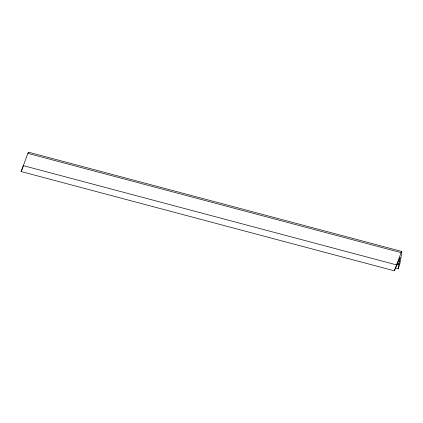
<?xml version="1.0" encoding="UTF-8"?>
<svg xmlns="http://www.w3.org/2000/svg" width="423" height="423" viewBox="0 0 423 423"><rect width="100%" height="100%" fill="white"/><g stroke="black" fill="none" stroke-linecap="round" stroke-linejoin="round"><path stroke-width="0.63" d="M28.642 152.566A8.798 0.629 -75.1 0 0 27.902 153.38L21.15 171.564L394.358 270.82L400.132 257.274L398.196 268.838L395.008 267.992M394.358 270.82L401.11 252.631L27.902 153.38M398.196 268.838L399.92 263.566L401.665 253.351A8.798 0.629 -75.1 0 0 401.11 252.631M21.15 171.564L23.498 165.562M28.59 152.206L401.802 251.458M398.207 260.975L399.481 261.314M397.16 263.254L398.868 263.703M396.769 264.269L398.683 264.782M23.106 165.583L396.314 264.835"/></g></svg>
